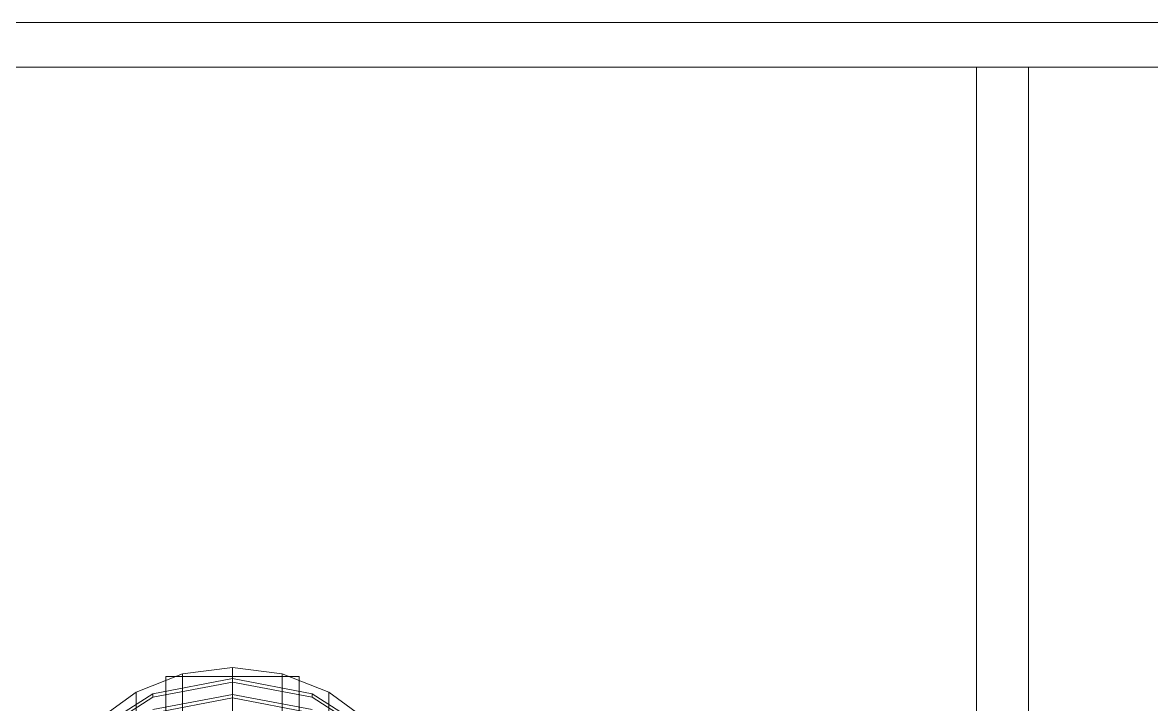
# Model space of a CAD drawing. Header units: millimetres. Extents: x -1970 to 59977, y -65068 to 6837.
# Drawn here: x 488 to 1250, y -32160 to -31700 of the extents above; entities that cross this region are included whole.
import ezdxf

# ---------------------------------------------------------------- set-up
doc = ezdxf.new("R2010")
doc.units = ezdxf.units.MM
doc.layers.add('frontal_C01', color=7, linetype='Continuous', lineweight=0)
doc.layers.add('frontal_tolva', color=7, linetype='Continuous', lineweight=0)

msp = doc.modelspace()

# ---------------------------------------------------------------- linework, layer by layer
at = {"layer": 'frontal_C01'}
for p, q in [((596.354, -32139.657), (565, -32152.028)), ((585, -32178.013), (585, -32141.487)), ((585, -32141.487), (675, -32141.487)), ((585, -32193.878), (585, -32141.487)), ((630, -32135.438), (596.354, -32139.657)), ((596.354, -32285.758), (596.354, -32139.657)), ((663.646, -32139.657), (630, -32135.438)), ((630, -32281.538), (630, -32135.438)), ((695, -32152.028), (663.646, -32139.657)), ((663.646, -32285.758), (663.646, -32139.657)), ((675, -32141.487), (675, -32178.013)), ((675, -32141.487), (675, -32193.878)), ((630, -32142.88), (576.271, -32153.061)), ((576.271, -32155.496), (630, -32145.315)), ((683.729, -32153.061), (630, -32142.88)), ((630, -32145.315), (630, -32142.88)), ((630, -32145.315), (683.729, -32155.496)), ((576.271, -32153.061), (530.722, -32182.051)), ((530.722, -32184.487), (576.271, -32155.496)), ((565, -32152.028), (538.076, -32171.707)), ((565, -32298.129), (565, -32152.028)), ((576.271, -32155.496), (576.271, -32153.061)), ((630, -32153.534), (576.271, -32163.714)), ((576.271, -32166.149), (630, -32155.969)), ((683.729, -32163.714), (630, -32153.534)), ((630, -32155.969), (630, -32153.534)), ((630, -32155.969), (683.729, -32166.149)), ((729.278, -32182.051), (683.729, -32153.061)), ((683.729, -32155.496), (683.729, -32153.061)), ((683.729, -32155.496), (729.278, -32184.487)), ((721.924, -32171.707), (695, -32152.028)), ((695, -32298.129), (695, -32152.028))]:
    msp.add_line(p, q, dxfattribs=at)
at = {"layer": 'frontal_tolva'}
for p, q in [((-1725, -31700), (1725, -31700)), ((-1725, -31730), (1725, -31730)), ((1132.5, -32700), (1132.5, -31730)), ((1132.5, -31730), (1167.5, -31730)), ((1167.5, -32700), (1167.5, -31730))]:
    msp.add_line(p, q, dxfattribs=at)

doc.saveas('drawing.dxf')
